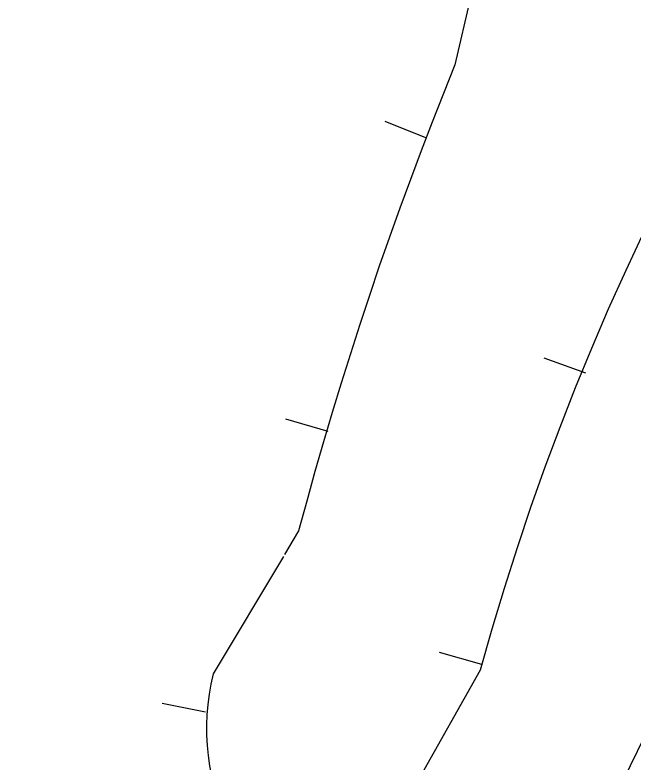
# Model space of a CAD drawing. Header units: feet. Extents: x 1023941 to 1026768, y 90264 to 94497.
# Drawn here: x 1026024.38 to 1026052.35, y 91875.12 to 91908.94 of the extents above; entities that cross this region are included whole.
import ezdxf

# ---------------------------------------------------------------- set-up
doc = ezdxf.new("R2010")
doc.units = ezdxf.units.FT
doc.header["$MEASUREMENT"] = 0
doc.linetypes.add('LTP702', pattern=[40, 40, 0])
doc.linetypes.add('LTP706', pattern=[40, 40, 0])
doc.layers.add('CF-DEP_INDX', color=11, linetype='LTP702')
doc.layers.add('CF-DEP_INT', color=9, linetype='LTP706')

# ---------------------------------------------------------------- blocks, each defined once
blk = doc.blocks.new('DEPRESS2')
blk.add_line((0.005859, -0.996094), (0.001953, -0.001953))
blk = doc.blocks.new('DEPRESS')
blk.add_line((0.005859, -0.996094), (0.001953, -0.001953))

msp = doc.modelspace()

# ---------------------------------------------------------------- linework, layer by layer
at = {"layer": 'CF-DEP_INDX', "elevation": 65, "flags": 128}
msp.add_lwpolyline([(1026102.84, 91967.71), (1026107.69, 91957.36, -0.07257151), (1026112.91, 91945.16), (1026114.29, 91940.45), (1026112.95, 91931.09, 0.26543548), (1026117.48, 91918.85), (1026117.01, 91916.78, 0.24464824), (1026105.1, 91918.37), (1026061.62, 91909.24), (1026057.29, 91907.64, 0.06452012), (1026045.4, 91879.32), (1026040.93, 91871.39, -0.03298412), (1026039.39, 91831.97, 0.01143003), (1026045.42, 91756.28, -0.05551014), (1026043.85, 91694.12, -0.07866522), (1026033.47, 91684.67, -0.25719728), (1026028.48, 91678.05), (1026024.59, 91676.4, -0.14189207), (1026011.29, 91678.19, 0.25435788), (1025997.67, 91674.96, 0.0912053), (1025986.66, 91662.37, -0.28120209), (1025980.04, 91658.1, -0.09984309), (1025962.39, 91661.19, -0.05893603), (1025941.14, 91669.15), (1025889.71, 91694.58, 0.0318233), (1025839.93, 91711.81), (1025811.25, 91720.71, -0.01408693), (1025733.33, 91737.65, -0.05281526), (1025693.59, 91752.14, -0.08466764), (1025685.76, 91756.74), (1025667.53, 91770.87, -0.04749706), (1025643.29, 91798.07), (1025611.24, 91839.15, -0.02712795), (1025587.3, 91866.59), (1025572.81, 91888, -0.02017537), (1025545.35, 91922.94)], format="xyb", dxfattribs=at)
at = {"layer": 'CF-DEP_INT', "flags": 128}
for points, elevation in [([(1026101.24, 92137.06, -0.1812684), (1026090.61, 92119.48), (1026087.03, 92115.73, 0.17093174), (1026087.32, 92109.14), (1026083.18, 92086.02, 0.03491703), (1026085.09, 92023.61), (1026087.85, 92006.88, 0.01007559), (1026113.7, 91948.39, 0.07451826), (1026125.03, 91923.98), (1026135.46, 91903.45, -0.14370711), (1026138.7, 91891.9, -0.03314344), (1026108.92, 91883.73, -0.03535706), (1026095.9, 91896.87, 0.23093436), (1026092.79, 91897.91), (1026078.78, 91898.62), (1026060.31, 91891.67), (1026051.48, 91873.58), (1026046.43, 91866.41, -0.03061243), (1026043.6, 91831.28, -0.01500609), (1026044.94, 91789.33, -0.03865069), (1026048.99, 91708.61, -0.19295604), (1026041.58, 91686.69), (1026036.82, 91679.38, -0.19767056), (1026031.84, 91676.12, 0.06328496), (1026019.49, 91669.91, -0.13414282), (1026013.02, 91669.37, 0.22236947), (1026000.61, 91661.88, -0.20457697), (1025991.72, 91655.04, -0.03905609), (1025973.77, 91654.75, -0.04476301), (1025947.45, 91661.29, 0.02126607), (1025891.18, 91690, 0.0336622), (1025839, 91708.67), (1025810.41, 91717.67), (1025742.87, 91731.76, -0.06308728), (1025688.16, 91751.24, -0.07242395), (1025651.03, 91783.44), (1025628.58, 91811.41), (1025607.2, 91838.85, -0.0483071), (1025579.97, 91872.12, 0.05617022), (1025565.15, 91891.76, -0.03972015), (1025541.63, 91922.36, 0.0276379), (1025518.04, 91951.96, 0.01449588), (1025462.26, 92028.81, 0.04231415), (1025434.33, 92062.98, -0.07866383), (1025425.19, 92075.25, 0.05116766), (1025407.45, 92096.42, -0.06092659), (1025377.61, 92134.84), (1025369.16, 92146.06, 0.04869991), (1025352.77, 92172.27), (1025334.55, 92204.56, -0.0397341), (1025323.62, 92238.63), (1025321.69, 92265.68, -0.03298164), (1025324.78, 92316.38), (1025328.05, 92341.35, -0.03412185), (1025335.24, 92397.77, -0.02385483), (1025346.94, 92465.77), (1025347.57, 92473.21, -0.04757719), (1025351.1, 92493.37, 0.05686885), (1025357.69, 92529.99, -0.16434229), (1025361.71, 92547.92, 0.03442981), (1025370.98, 92599.82, 0.04298925), (1025380.3, 92663.45, 0.0413023), (1025386.72, 92713.78), (1025387.68, 92722.41), (1025388.18, 92731.44, -0.14407852), (1025392.4, 92744.02, 0.03730592), (1025400.84, 92758.86, 0.0534859), (1025405.39, 92785.05), (1025399.39, 92820.14, -0.01126862), (1025435.09, 92865.15, -0.03555513), (1025457.94, 92888.3), (1025462.73, 92894.18, -0.02073519), (1025499.97, 92943.92), (1025502.9, 92947.79, 0.04352713), (1025511.9, 92987.5, 0.13757049), (1025506.81, 93015.33, -0.10931512), (1025487.73, 93034.01, 0.07507961), (1025489.1, 93049.24, -0.15876883), (1025499.09, 93059.85, 0.01667166), (1025547.11, 93096.27, -0.11798605), (1025556.66, 93100.94), (1025590.6, 93111.16), (1025598.29, 93113.06, -0.36577277), (1025604.49, 93110.82, -0.07428011), (1025616.55, 93091.73), (1025618.3, 93087.8, 0.03096933), (1025642.19, 93060.83), (1025648.65, 93050.9, 0.16447658), (1025652.51, 93047.82, -0.14750009), (1025664.42, 93036.79), (1025677.3, 93015.11, -0.02760336), (1025694.48, 92994.26, 0.07776918), (1025710.38, 92978.5, 0.1684326), (1025715.62, 92977.31, -0.11488511), (1025725.85, 92976.01, 0.0758143), (1025741.55, 92983.77, 0.17353737), (1025754.69, 92997.47), (1025754.38, 93004.96), (1025756.3, 93011.23, -0.03458608), (1025777.7, 93015.56), (1025779.19, 93020.84, -0.10570001), (1025781.05, 93029.8, -0.03767067), (1025791.06, 93048.16, -0.1936979), (1025814.39, 93061.38, -0.18832104), (1025829.02, 93047.47), (1025840.88, 93042.56, -0.09116972), (1025856.9, 93022.84, -0.05290676), (1025876.12, 92983.88), (1025880.92, 92971.98), (1025882.48, 92969.48, 0.17733463), (1025888.29, 92970.27, -0.16288574), (1025896.11, 92965.83, -0.11177709), (1025909.46, 92944.67, 0.16401909), (1025920.53, 92932.54, -0.15707581), (1025928.67, 92921.45), (1025931.09, 92916.39, -0.21089823), (1025929.13, 92908.77, -0.07224229), (1025928.27, 92894.58, 0.19418815), (1025931.59, 92875.19, -0.1912663), (1025935.67, 92870.76)], 66), ([(1026098.3, 92138.95, -0.24940753), (1026088.9, 92122.53), (1026082.81, 92117.95, 0.21676978), (1026081.81, 92110.61, -0.15846706), (1026081.09, 92092.83, 0.05912129), (1026079.46, 92069.05, 0.03885229), (1026083.85, 92007.05, 0.03199025), (1026092.6, 91987.14, 0.01525433), (1026110, 91948.97, -0.23968029), (1026109.67, 91945.75), (1026101.17, 91939.49, -0.03189742), (1026078.94, 91930.14, -0.04629847), (1026050.5, 91933.59), (1026044.26, 91906.68, 0.03149899), (1026037.2, 91885.62), (1026033.34, 91879.15, 0.18498584), (1026034.22, 91871.93, -0.10463954), (1026035.88, 91863.58), (1026035.2, 91833.64, 0.01523312), (1026040.77, 91775.95, -0.03737833), (1026043.44, 91725.78), (1026042.34, 91716.53), (1026040.92, 91707.39), (1026041.02, 91699.78, -0.48264976), (1026038.72, 91698.16, -0.19893443), (1026027.31, 91701.52, 0.50774815), (1026023.99, 91700.53, 0.04816107), (1026029.35, 91682.49, -0.25725721), (1026026.72, 91680.41, -0.11872408), (1026009.8, 91686.26), (1026008.27, 91690.19), (1025999.5, 91692.27, 0.13662876), (1025993.03, 91689.19, -0.21981909), (1025974.01, 91682.7), (1025968.99, 91682.18), (1025963.19, 91676.44, -0.19541271), (1025951.92, 91669.38, -0.04154774), (1025918.83, 91683.99, 0.06465639), (1025836.4, 91716.29, 0.04233008), (1025792.3, 91727.58, -0.01853134), (1025720.99, 91744.53, -0.0858776), (1025676.56, 91768.33, -0.0841107), (1025653.47, 91790.41, -0.01119495), (1025611.64, 91843.97), (1025592.65, 91864.21), (1025585.32, 91874.54, -0.37830803), (1025585.66, 91884.39), (1025594.16, 91893.93), (1025598.8, 91899.08, 0.21995417), (1025595.21, 91903.18, -0.05472316), (1025568.69, 91925.56, -0.13578504), (1025564.18, 91935.14), (1025560.97, 91950.02, 0.13453696), (1025557.05, 91958.2, 0.21286894), (1025545.57, 91963.35), (1025529.85, 91965.09, -0.20856495), (1025520.27, 91970.94, 0.15692696), (1025502.83, 91999.29), (1025478.26, 92021.56, -0.01998775), (1025445.03, 92062.3, 0.02078451), (1025398.22, 92116.63, -0.06844904), (1025387.34, 92130.84), (1025355.16, 92183.53), (1025340.51, 92211.32), (1025331.09, 92242.23, -0.07190301), (1025332.43, 92324.58, 0.04237256), (1025335.81, 92362.53, -0.01841316), (1025342.16, 92404.07, -0.04273554), (1025353.38, 92465.34), (1025354.31, 92479.09, -0.08236138), (1025357.57, 92491.98, 0.06590267), (1025364.67, 92534.91, -0.16915079), (1025367.46, 92545.93, 0.02947752), (1025373.21, 92572.84), (1025381.54, 92623.98, 0.01029959), (1025393.74, 92715.09, -0.18130434), (1025399.55, 92727.3), (1025418.13, 92744.46, 0.17699621), (1025423.86, 92756.45, -0.16203219), (1025427.4, 92760.79, 0.02791595), (1025454.86, 92796.87), (1025457.42, 92803.58, -0.08342171), (1025468.18, 92821.51, -0.03315492), (1025493.27, 92850.78, 0.09584676), (1025501.1, 92861.53, -0.02956802), (1025528.7, 92904.6, 0.0672229), (1025546.35, 92936.73), (1025549.43, 92943.62, 0.25913789), (1025551.15, 92959.5), (1025544.8, 93004.66, -0.15172159), (1025545.99, 93011.82), (1025547.85, 93017.13, -0.17514637), (1025551.42, 93021.83, 0.2386638), (1025568.73, 93026.26, -0.04858549), (1025601.81, 93052.11), (1025608.7, 93057.64, -0.10145737), (1025616.12, 93061.58, -0.20056355), (1025621.48, 93057.8), (1025641.04, 93034.6, -0.09361503), (1025650.41, 93024.22, 0.01699177), (1025698.32, 92961.44), (1025703.78, 92954.11), (1025714.29, 92944.98), (1025724.36, 92930.88, -0.15718807), (1025728.18, 92915.18, 0.07854279), (1025735.18, 92878.11), (1025743.82, 92849.63, -0.03870295), (1025763.97, 92808.19), (1025770.25, 92785.73, -0.07983328), (1025773.92, 92772.8, 0.03066856), (1025784.25, 92746.8, 0.05951633), (1025793.31, 92721.52, -0.07618541), (1025800.44, 92691.82, 0.08146274), (1025803.08, 92683.02, -0.05094072), (1025809.53, 92665.22), (1025814.66, 92653.52, -0.13920975), (1025818.47, 92618.75, 0.10348801), (1025826.15, 92593.52, 0.22615716), (1025831.21, 92589.75), (1025837.19, 92587.95, 0.34357649), (1025844.65, 92597.57, -0.10970219), (1025846.67, 92606.65, -0.03928453), (1025854.18, 92622.34), (1025855.39, 92624.96), (1025851.49, 92646.2, 0.16008228), (1025851.82, 92659.43, 0.06231121), (1025845.6, 92700.68, -0.05985908), (1025843.19, 92725.33, 0.07385292), (1025837.13, 92773.39, -0.04746215), (1025834.24, 92791.66, -0.10399842), (1025835.06, 92799.84, 0.10795716), (1025834.65, 92811.44, -0.07251934), (1025833.32, 92824.38, 0.05140787), (1025854.09, 92829.08, 0.25946676), (1025857.06, 92836.36), (1025858.21, 92863.62, 0.09880135), (1025850.17, 92929.45), (1025847.36, 92938.8, -0.24280755), (1025851.86, 92941.02, 0.31223106), (1025867.99, 92954.48, 0.32587098), (1025866.57, 92961.08), (1025861.98, 92961.3, 0.05047547), (1025841.17, 92954.61, 0.43574304), (1025840.99, 92952.82), (1025845.12, 92943.64), (1025835.6, 92959.35, -0.0799694), (1025831.47, 92968.18, -0.34037915), (1025834.09, 92970.37, -0.02285401), (1025861.51, 92982.41), (1025864.59, 92983.15), (1025868.58, 92965.91), (1025871.12, 92961.47, 0.39126144), (1025883.62, 92959.47, -0.35444958), (1025894.48, 92955.7), (1025900.07, 92950.06), (1025903.13, 92942, 0.13959463), (1025912.08, 92931.99, -0.16407942), (1025916.83, 92926, -0.19062518), (1025913.63, 92921.57), (1025908.57, 92917.02, 0.09639629), (1025907.54, 92895.78), (1025902.03, 92879.72, 0.06585528), (1025890.18, 92866.31), (1025886.83, 92862.93, 0.06304279), (1025882.19, 92833.33, 0.12185375), (1025883.66, 92822.23), (1025893.1, 92800.73), (1025896.33, 92786.31), (1025907.22, 92779.91, -0.17310042), (1025911.16, 92771.9, 0.07869734), (1025913.62, 92753.37, 0.20358245), (1025919.62, 92748.67, -0.15278946), (1025926.41, 92742.57, -0.22304842), (1025924.42, 92738.5, 0.28330552), (1025923.03, 92723.85, 0.06871968), (1025928.34, 92711.81, -0.14672558), (1025930.79, 92703.06, 0.20767206), (1025932.57, 92699.55), (1025935.41, 92696.39, 0.48204322), (1025936.48, 92697.96, -0.32592484), (1025939.6, 92712.53, 0.10829274), (1025930.94, 92738.99), (1025937.41, 92727.28, -0.08132998), (1025939.85, 92718.66, 0.04890387), (1025945.75, 92691.76, -0.03265399), (1025951.76, 92664.87), (1025953.5, 92656.02, -0.62631122), (1025951.82, 92654.96), (1025949.01, 92657.01, 0.15816393), (1025954.19, 92650.09, -0.17015241), (1025961.81, 92633.75, 0.09759668), (1025966.45, 92620.6, 0.02373106), (1025982.91, 92590.69, 0.039122), (1026000.1248, 92572.22589)], 64)]:
    msp.add_lwpolyline(points, format="xyb", dxfattribs=dict(at, elevation=elevation))

# ---------------------------------------------------------------- block references
at = {"layer": 'CF-DEP_INDX', "yscale": 2, "zscale": 2}
for p, xscale, rotation in [((1026050.16, 91892.76, 65), 1.999999999999612, 249.9731380005448), ((1026045.47, 91879.59, 65), 1.999999999996327, 253.9916890002225)]:
    msp.add_blockref('DEPRESS', p, dxfattribs=dict(at, xscale=xscale, rotation=rotation))
at = {"layer": 'CF-DEP_INT', "yscale": 2, "zscale": 2}
for p, xscale, rotation in [((1026042.94, 91903.4, 64), 1.999999999995035, 248.0968959999824), ((1026038.52, 91890.13, 64), 1.999999999999565, 253.5945440003601), ((1026032.99, 91877.44, 64), 2.000000000013145, 258.5431509984559)]:
    msp.add_blockref('DEPRESS2', p, dxfattribs=dict(at, xscale=xscale, rotation=rotation))

doc.saveas('drawing.dxf')
